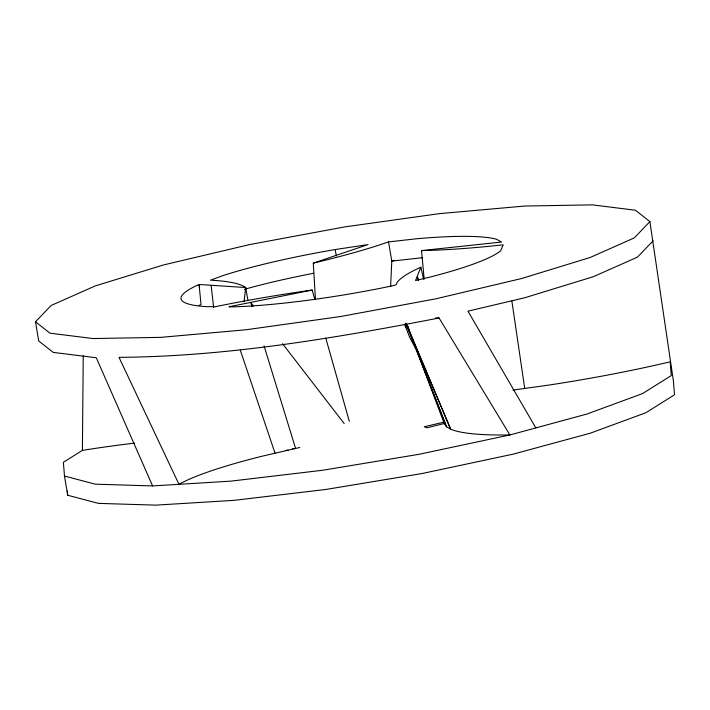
<?xml version="1.0" encoding="UTF-8"?>
<svg xmlns="http://www.w3.org/2000/svg" width="710" height="710" viewBox="0 0 710 710"><rect width="100%" height="100%" fill="white"/><g stroke="black" fill="none" stroke-linecap="round" stroke-linejoin="round"><path stroke-width="1.06" d="M512.975 390.101L550.223 384.873A234.096 32.988 -9.5 0 0 670.196 361.825L671.287 375.563L642.621 393.544L587.019 414.01L509.904 434.955L418.838 454.329L322.73 470.242L230.99 481.131L152.588 485.933L96.285 357.751L53.17 352.382L38.713 340.995L35.5 321.79L51.111 305.504L95.273 285.908L163.646 264.919L249.547 244.595L344.572 226.925L439.41 213.639L524.779 206.033L592.326 204.862L635.441 210.231L649.898 221.618L673.408 381.03L674.5 394.769L645.843 412.741L590.232 433.207L513.117 454.16L422.051 473.534L325.943 489.447L234.202 500.337L155.801 505.138L98.433 503.381L67.69 495.234L64.477 476.037L63.385 462.299L82.404 450.371L83.239 355.719M390.624 286.565L391.778 261.111L388.565 241.906L416.983 238.737A163.886 23.093 -9.5 0 1 496.778 239.35L501.482 242.057L421.527 250.595L424.172 279.154M244.036 301.839L245.687 287.523A234.096 32.988 -9.5 0 0 218.724 280.725L210.533 280.175L223.206 275.524A163.886 23.093 -9.5 0 1 335.226 249.547L368.011 244.577L313.287 263.144L315.462 299.451M314.876 299.638L312.16 290.044L228.922 306.791L233.776 306.853A163.886 23.093 -9.5 0 0 391.725 285.97L396.038 284.887L397.121 282.473A234.096 32.988 -9.5 0 1 420.835 267.217L415.527 280.512L429.932 277.113A163.886 23.093 -9.5 0 0 500.648 250.816L503.212 244.826L488.879 246.334A234.096 32.988 -9.5 0 1 421.527 250.595M649.898 221.618L634.287 237.903L590.125 257.499L521.752 278.489L435.851 298.812L340.827 316.483L245.988 329.768L160.62 337.374L93.072 338.546L49.957 333.176L35.5 321.79M653.111 240.823L637.5 257.109L593.338 276.705L524.965 297.694L467.961 311.175L535.846 427.908M199.182 305.451L201.001 304.421L199.084 284.488L245.687 287.523L247.967 300.614M388.565 241.906L378.625 245.252A234.096 32.988 -9.5 0 1 313.287 263.144M394.263 260.277L391.778 261.111L420.196 257.943A163.886 23.093 -9.5 0 1 422.512 257.739M444.282 422.051L424.26 426.754L427.021 427.775L444.451 423.435L446.696 426.914L450.664 429.186A234.096 32.988 -9.5 0 0 509.904 434.955L439.064 318.018A234.096 32.988 -9.5 0 1 435.647 317.832M299.86 447.477L261.493 456.361A194.824 27.45 -9.5 0 0 178.964 484.318L119.005 357.352C226.756 356.562 333.531 338.342 439.064 318.018M285.979 450.326L288.056 450.149M292.555 448.667L295.591 448.463L264.049 345.85M152.588 485.933L95.22 484.176L64.477 476.037M253.434 305.992L250.719 302.478L252.023 306.711M282.553 343.711L344.181 423.55M415.767 348.654L409.723 337.525L405.197 325.668M405.756 323.112L450.664 429.186L406.333 323.636M406.005 323.893L446.696 426.914M407.602 325.828L408.791 328.934M413.957 342.397L415.155 345.504M416.743 349.639L418.731 354.822M419.53 356.89L446.164 426.257M407.451 325.846L410.185 333.105M410.966 335.173L444.549 424.296M240.282 350.154L275.01 453.113M418.412 280.148L417.409 276.971L418.296 280.157M325.757 338.049L349.32 421.27M404.877 324.497L405.712 327.576M420.835 267.217L423.604 279.101M335.226 249.547L336.291 255.946M199.625 287.692L199.084 284.488A163.886 23.093 -9.5 0 0 206.566 306.649L215.148 306.729L230.155 303.729A234.096 32.988 -9.5 0 1 312.16 290.044M511.883 301.155L524.734 388.53M211.145 285.455L213.648 307.465M67.361 491.009L67.69 495.234M244.302 289.352A163.886 23.093 -9.5 0 1 313.669 273.252M82.404 450.371A194.824 27.45 -9.5 0 1 134.687 443.12"/></g></svg>
